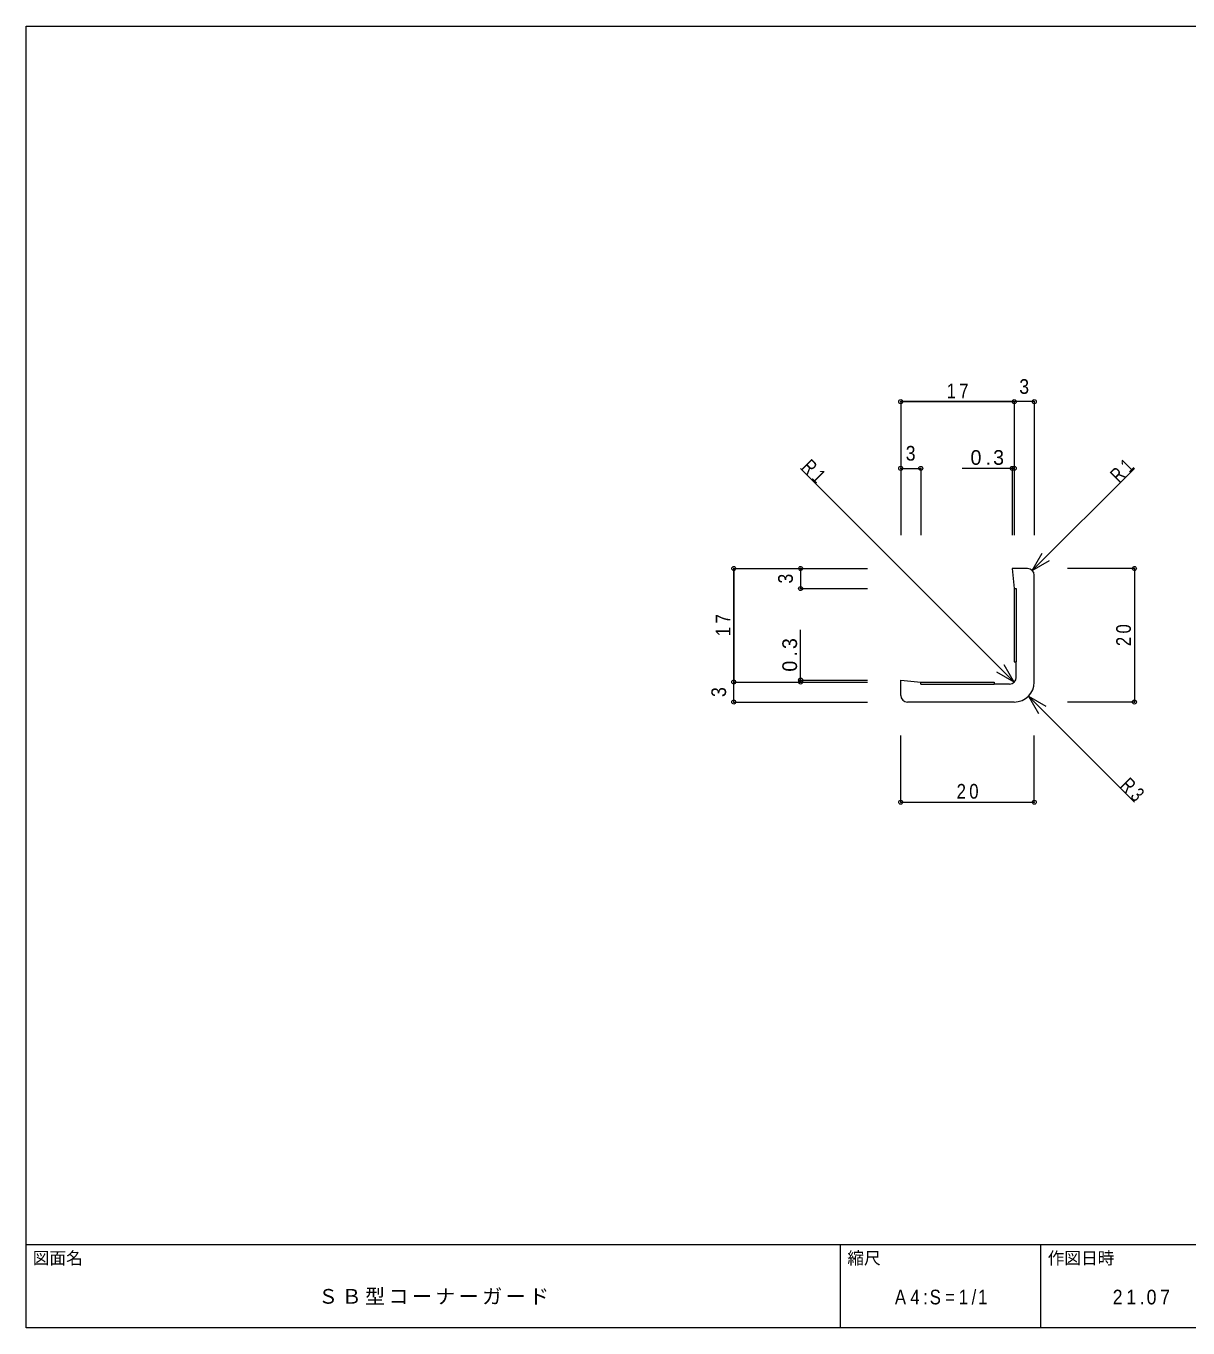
# Model space of a CAD drawing. Units: millimetres on the paper. Extents: x -141 to 141, y -98 to 98.
# Drawn here: x -141 to 33, y -97.5 to 97.5 of the extents above; entities that cross this region are included whole.
import ezdxf
from ezdxf.enums import TextEntityAlignment as Align

# ---------------------------------------------------------------- set-up
doc = ezdxf.new("R2010")
doc.units = ezdxf.units.MM
doc.header["$PDMODE"] = 32
doc.header["$PDSIZE"] = 0.6
for name, color, linetype, lineweight in [('0-0_ＫＢ製品', 2, 'Continuous', 9), ('0-3_寸法', 4, 'Continuous', 9), ('0-4_引出線字', 4, 'Continuous', 9), ('0-9_他製品', 7, 'Continuous', 9), ('F-0_図面枠', 5, 'Continuous', 9), ('F-5_F-5ﾚｲﾔ', 7, 'Continuous', 9)]:
    doc.layers.add(name, color=color, linetype=linetype, lineweight=lineweight)
doc.layers.add('0-5_文字', color=7, linetype='Continuous')
doc.styles.add('HGｺﾞｼｯｸM', font='')
doc.styles.get('HGｺﾞｼｯｸM').set_extended_font_data('HGｺﾞｼｯｸM')

msp = doc.modelspace()

# ---------------------------------------------------------------- linework, layer by layer
at = {"layer": '0-0_ＫＢ製品'}
for p, q in [((6.7, 16.25), (7, 13.25)), ((9, 16.25), (6.7, 16.25)), ((10, -0.75), (10, 15.25)), ((7, 2.25), (7.3, 2.25)), ((7.3, -0.05), (7.3, 2.25)), ((-10, -0.45), (-7, -0.75)), ((-10, -2.75), (-10, -0.45)), ((4, -0.75), (4, -1.05)), ((6.3, -1.05), (4, -1.05)), ((7, -3.75), (-9, -3.75))]:
    msp.add_line(p, q, dxfattribs=at)
for centre, radius, start, end in [((9, 15.25), 1, 0, 90), ((6.3, -0.05), 1, 270, 0), ((7, -0.75), 3, 270, 0), ((-9, -2.75), 1, 180, 270)]:
    msp.add_arc(centre, radius, start, end, dxfattribs=at)
at = {"layer": '0-3_寸法'}
for p, q in [((7, 41.25), (-10, 41.25)), ((-10, 41.25), (-10, 31.25)), ((-10, 41.25), (7, 41.25)), ((10, 41.25), (7, 41.25)), ((7, 41.25), (7, 31.25)), ((7, 41.25), (7, 31.25)), ((10, 41.25), (10, 21.25)), ((-10, 31.25), (-6.995, 31.25)), ((-10, 31.25), (-10, 21.25)), ((-6.995, 31.25), (-6.995, 21.25)), ((7, 31.25), (-0.8, 31.25)), ((6.7, 31.25), (6.7, 21.25)), ((7, 31.25), (7, 21.25)), ((-35, -0.75), (-35, 16.25)), ((-35, 16.25), (-25, 16.25)), ((-35, 16.25), (-35, -0.75)), ((-25, 16.25), (-25, 13.245)), ((-25, 16.25), (-15, 16.25)), ((25, 16.25), (15, 16.25)), ((25, 16.25), (25, -3.75)), ((-25, 13.245), (-15, 13.245)), ((-25, -0.75), (-25, 7.05)), ((-35, -3.75), (-35, -0.75)), ((-35, -0.75), (-25, -0.75)), ((-35, -0.75), (-25, -0.75)), ((-25, -0.45), (-15, -0.45)), ((-25, -0.75), (-15, -0.75)), ((-35, -3.75), (-15, -3.75)), ((25, -3.75), (15, -3.75)), ((-10, -18.75), (-10, -8.75)), ((10, -18.75), (10, -8.75)), ((-10, -18.75), (10, -18.75))]:
    msp.add_line(p, q, dxfattribs=at)
for p in [(-10, 41.25), (7, 41.25), (7, 41.25), (10, 41.25), (-10, 31.25), (-6.995, 31.25), (6.7, 31.25), (7, 31.25), (-35, 16.25), (-25, 16.25), (25, 16.25), (-25, 13.245), (-35, -0.75), (-35, -0.75), (-25, -0.45), (-25, -0.75), (-35, -3.75), (25, -3.75), (-10, -18.75), (10, -18.75)]:
    msp.add_point(p, dxfattribs=at)
at = {"layer": '0-4_引出線字'}
for p, q in [((7.007, -0.757), (-25, 31.25)), ((9.707, 15.957), (25, 31.25)), ((9.707, 15.957), (11.207, 18.555)), ((9.707, 15.957), (12.305, 17.457)), ((7.007, -0.757), (4.409, 0.743)), ((7.007, -0.757), (5.507, 1.841)), ((9.121, -2.871), (10.621, -5.469)), ((9.121, -2.871), (11.719, -4.371)), ((9.121, -2.871), (25, -18.75))]:
    msp.add_line(p, q, dxfattribs=at)
at = {"layer": '0-9_他製品', "color": 2}
for p, q in [((7, 13.25), (7, 2.25)), ((-7, -0.75), (4, -0.75))]:
    msp.add_line(p, q, dxfattribs=at)
at = {"layer": '0-9_他製品'}
for p, q in [((7, 13.245), (7.3, 13.245)), ((7.3, 13.245), (7.3, 2.25)), ((-7, -1.05), (-7, -0.75)), ((-7, -1.05), (4, -1.05))]:
    msp.add_line(p, q, dxfattribs=at)
at = {"layer": 'F-0_図面枠'}
for p, q in [((-141, 97.5), (141, 97.5)), ((-141, -97.5), (-141, 97.5)), ((-141, -85), (141, -85)), ((-19, -97.5), (-19, -85)), ((11, -97.5), (11, -85)), ((141, -97.5), (-141, -97.5))]:
    msp.add_line(p, q, dxfattribs=at)

# ---------------------------------------------------------------- texts
at = {"layer": '0-3_寸法', "color": 7, "style": 'HGｺﾞｼｯｸM', "width": 0.9}
for p in [(7.75, 41.75), (-9.248, 31.75)]:
    msp.add_text('3', height=2.199, dxfattribs=at).set_placement(p, align=Align.BOTTOM_LEFT)
for p in [(-25.5, 13.998), (-35.5, -3)]:
    msp.add_text('3', height=2.199, rotation=90, dxfattribs=at).set_placement(p, align=Align.BOTTOM_LEFT)
at = {"layer": '0-3_寸法', "color": 7, "char_height": 2.199, "attachment_point": 7, "style": 'HGｺﾞｼｯｸM'}
for s, insert in [('\\T1.36;\\W0.85;17', (-3.125, 41.75)), ('\\T1.36;\\W0.85;17', (-3.125, 41.75)), ('\\T1.38;0.3', (0.45, 31.75)), ('\\T1.36;\\W0.85;20', (-1.625, -18.25))]:
    msp.add_mtext(s, dxfattribs=dict(at, insert=insert))
at = {"layer": '0-3_寸法', "color": 7, "char_height": 2.199, "attachment_point": 7, "rotation": 90, "style": 'HGｺﾞｼｯｸM'}
for s, insert in [('\\T1.36;\\W0.85;17', (-35.5, 6.125)), ('\\T1.36;\\W0.85;17', (-35.5, 6.125)), ('\\T1.36;\\W0.85;20', (24.5, 4.625)), ('\\T1.38;0.3', (-25.5, 0.8))]:
    msp.add_mtext(s, dxfattribs=dict(at, insert=insert))
at = {"layer": '0-4_引出線字', "color": 7, "insert": (-25, 31.25), "char_height": 2.199, "attachment_point": 7, "rotation": 315, "style": 'HGｺﾞｼｯｸM'}
msp.add_mtext('\\T1.36;\\W0.75;R1', dxfattribs=at)
at = {"layer": '0-5_文字', "char_height": 2.199, "attachment_point": 7, "style": 'HGｺﾞｼｯｸM'}
for s, insert, rotation in [('\\T1.36;\\W0.75;R1', (22.702, 28.952), 45), ('\\T1.36;\\W0.75;R3', (22.702, -16.452), 315)]:
    msp.add_mtext(s, dxfattribs=dict(at, insert=insert, rotation=rotation))
at = {"layer": 'F-0_図面枠', "color": 7, "style": 'HGｺﾞｼｯｸM'}
msp.add_text('図面名', height=1.833, dxfattribs=at).set_placement((-140, -88.5), align=Align.BOTTOM_LEFT)
at = {"layer": 'F-5_F-5ﾚｲﾔ', "style": 'HGｺﾞｼｯｸM'}
for s, p in [('縮尺', (-18, -88.5)), ('作図日時', (12, -88.5))]:
    msp.add_text(s, height=1.833, dxfattribs=at).set_placement(p, align=Align.BOTTOM_LEFT)
at = {"layer": 'F-5_F-5ﾚｲﾔ', "char_height": 2.199, "attachment_point": 7, "style": 'HGｺﾞｼｯｸM'}
for s, insert in [('\\T1.17;ＳＢ型コーナーガード', (-97.25, -94)), ('\\T1.39;\\W0.85;A4:S=1/1', (-10.875, -94)), ('\\T1.38;\\W0.9;21.07', (21.75, -94))]:
    msp.add_mtext(s, dxfattribs=dict(at, insert=insert))

doc.saveas('drawing.dxf')
